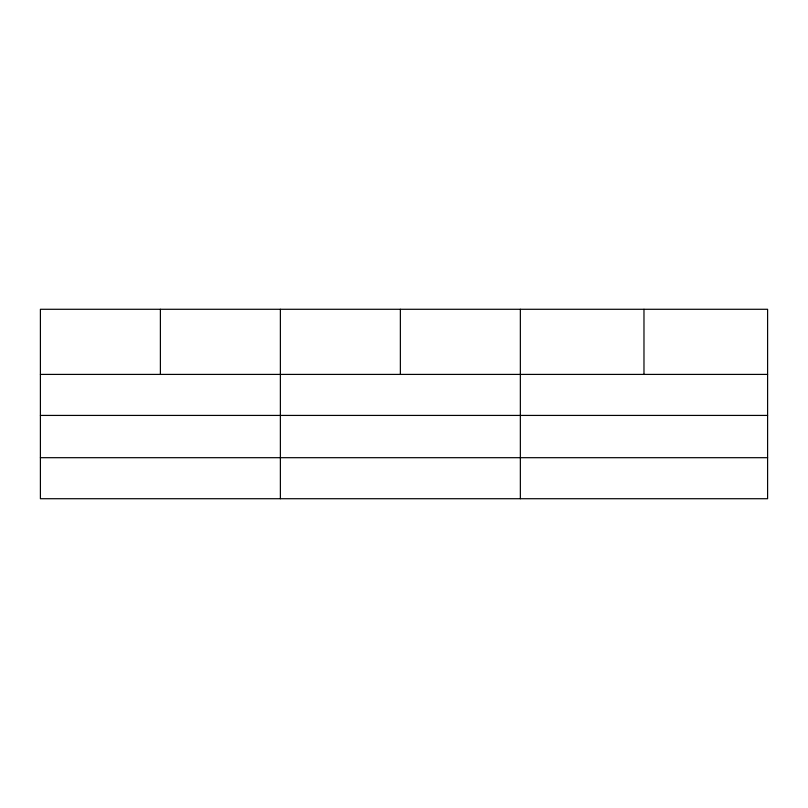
<?xml version="1.0" encoding="UTF-8"?>
<svg xmlns="http://www.w3.org/2000/svg" width="808" height="808" viewBox="0 0 808 808"><rect width="100%" height="100%" fill="white"/><g stroke="black" fill="none" stroke-linecap="round" stroke-linejoin="round"><path stroke-width="1.21" d="M767.6 415.423L767.6 309.282L40.4 309.282L40.4 498.718L767.6 498.718L767.6 415.423L40.4 415.423M40.4 374.407L767.6 374.407M40.4 457.692L767.6 457.692M643.976 309.282L643.976 374.407M520.352 309.282L520.352 498.718M400.364 309.282L400.364 374.407M280.376 309.282L280.376 498.718M160.388 309.282L160.388 374.407"/></g></svg>
